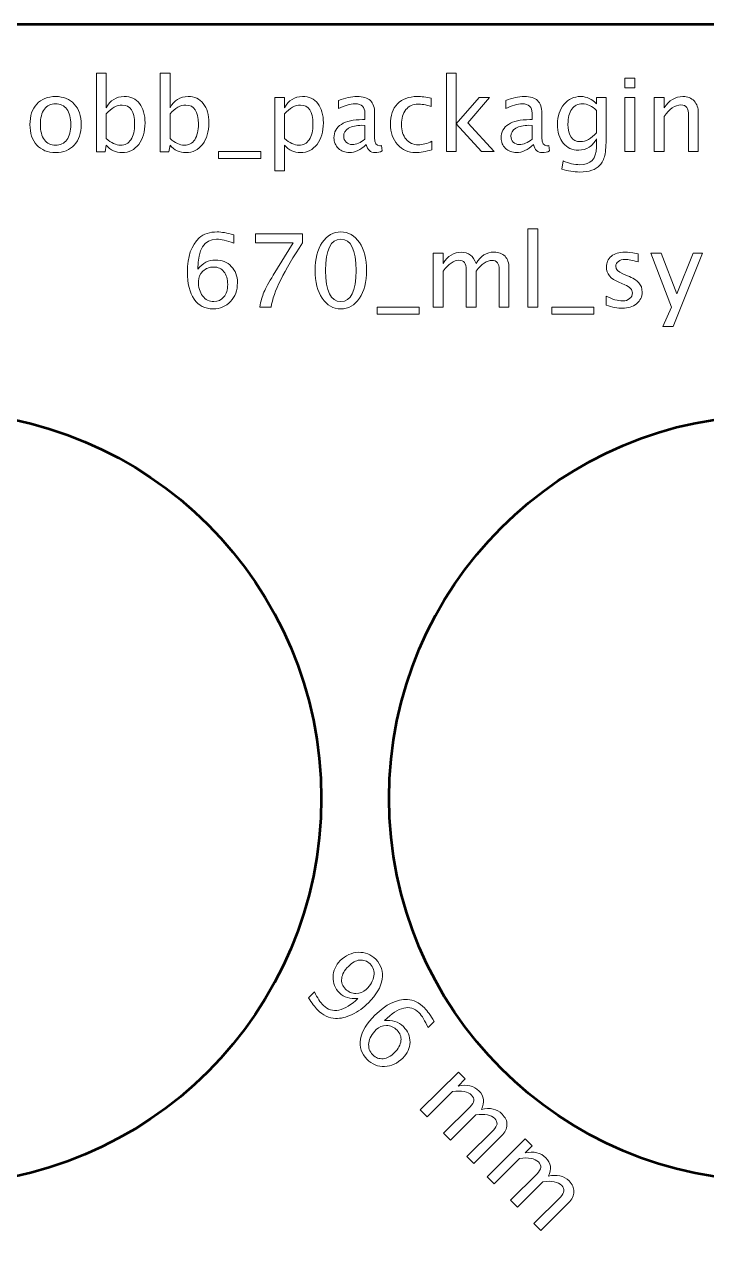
# Model space of a CAD drawing. Header units: centimetres. Extents: x -17.2 to 17.2, y -17.9 to 17.9.
# Drawn here: x -9.37 to -0.82, y 2.64 to 17.95 of the extents above; entities that cross this region are included whole.
import ezdxf

# ---------------------------------------------------------------- set-up
doc = ezdxf.new("R2010")
doc.units = ezdxf.units.CM
doc.header["$MEASUREMENT"] = 0
doc.layers.add('Layer 1', color=7, linetype='Continuous')

msp = doc.modelspace()

# ---------------------------------------------------------------- linework, layer by layer
at = {"layer": 'Layer 1', "lineweight": 53}
for centre, major_axis in [((-10.5, 8.25), (0, 4.85)), ((0, 8.25), (0, 4.8))]:
    msp.add_ellipse(centre, major_axis=major_axis, ratio=1, dxfattribs=at)
msp.add_open_spline([(-17.2, -17.45), (-17.2, -17.45), (-17.2, 17.45), (-17.2, 17.45), (-17.2, 17.45), (-17.2, 17.72614), (-16.97614, 17.95), (-16.7, 17.95), (-16.7, 17.95), (-16.7, 17.95), (16.7, 17.95), (16.7, 17.95), (16.7, 17.95), (16.97614, 17.95), (17.2, 17.72614), (17.2, 17.45), (17.2, 17.45), (17.2, 17.45), (17.2, -17.45), (17.2, -17.45), (17.2, -17.45), (17.2, -17.72614), (16.97614, -17.95), (16.7, -17.95), (16.7, -17.95), (16.7, -17.95), (-16.7, -17.95), (-16.7, -17.95), (-16.7, -17.95), (-16.97614, -17.95), (-17.2, -17.72614), (-17.2, -17.45)], degree=3, knots=[0, 0, 0, 0, 0.11111111, 0.11111111, 0.11111111, 0.11111111, 0.22222222, 0.22222222, 0.22222222, 0.22222222, 0.33333333, 0.33333333, 0.33333333, 0.33333333, 0.44444444, 0.44444444, 0.44444444, 0.44444444, 0.55555556, 0.55555556, 0.55555556, 0.55555556, 0.66666667, 0.66666667, 0.66666667, 0.66666667, 0.77777778, 0.77777778, 0.77777778, 0.77777778, 1, 1, 1, 1], dxfattribs=at)
at = {"layer": 'Layer 1', "color": 5, "lineweight": 9}
for points, knots in [([(-8.46594, 16.35113), (-8.46594, 16.35113), (-8.46594, 17.33792), (-8.46594, 17.33792), (-8.46594, 17.33792), (-8.46594, 17.33792), (-8.34402, 17.33792), (-8.34402, 17.33792), (-8.34402, 17.33792), (-8.34402, 17.33792), (-8.34402, 16.90464), (-8.34402, 16.90464), (-8.34402, 16.90464), (-8.29407, 16.99883), (-8.21892, 17.04582), (-8.11881, 17.04582), (-8.11881, 17.04582), (-8.03774, 17.04582), (-7.97403, 17.0164), (-7.92746, 16.95734), (-7.92746, 16.95734), (-7.88089, 16.89829), (-7.85761, 16.81764), (-7.85761, 16.71541), (-7.85761, 16.71541), (-7.85761, 16.60407), (-7.88407, 16.51411), (-7.93677, 16.44596), (-7.93677, 16.44596), (-7.98948, 16.37759), (-8.0589, 16.34351), (-8.14484, 16.34351), (-8.14484, 16.34351), (-8.22464, 16.34351), (-8.2911, 16.37399), (-8.34402, 16.43516), (-8.34402, 16.43516), (-8.34402, 16.43516), (-8.35884, 16.35113), (-8.35884, 16.35113), (-8.35884, 16.35113), (-8.35884, 16.35113), (-8.46594, 16.35113), (-8.46594, 16.35113)], [0, 0, 0, 0, 0.08333333, 0.08333333, 0.08333333, 0.08333333, 0.16666667, 0.16666667, 0.16666667, 0.16666667, 0.25, 0.25, 0.25, 0.25, 0.33333333, 0.33333333, 0.33333333, 0.33333333, 0.41666667, 0.41666667, 0.41666667, 0.41666667, 0.5, 0.5, 0.5, 0.5, 0.58333333, 0.58333333, 0.58333333, 0.58333333, 0.66666667, 0.66666667, 0.66666667, 0.66666667, 0.75, 0.75, 0.75, 0.75, 0.83333333, 0.83333333, 0.83333333, 0.83333333, 1, 1, 1, 1]), ([(-7.66669, 16.35113), (-7.66669, 16.35113), (-7.66669, 17.33792), (-7.66669, 17.33792), (-7.66669, 17.33792), (-7.66669, 17.33792), (-7.54477, 17.33792), (-7.54477, 17.33792), (-7.54477, 17.33792), (-7.54477, 17.33792), (-7.54477, 16.90464), (-7.54477, 16.90464), (-7.54477, 16.90464), (-7.49482, 16.99883), (-7.41967, 17.04582), (-7.31956, 17.04582), (-7.31956, 17.04582), (-7.23849, 17.04582), (-7.17478, 17.0164), (-7.12821, 16.95734), (-7.12821, 16.95734), (-7.08164, 16.89829), (-7.05836, 16.81764), (-7.05836, 16.71541), (-7.05836, 16.71541), (-7.05836, 16.60407), (-7.08482, 16.51411), (-7.13752, 16.44596), (-7.13752, 16.44596), (-7.19023, 16.37759), (-7.25965, 16.34351), (-7.34559, 16.34351), (-7.34559, 16.34351), (-7.42539, 16.34351), (-7.49185, 16.37399), (-7.54477, 16.43516), (-7.54477, 16.43516), (-7.54477, 16.43516), (-7.55959, 16.35113), (-7.55959, 16.35113), (-7.55959, 16.35113), (-7.55959, 16.35113), (-7.66669, 16.35113), (-7.66669, 16.35113)], [0, 0, 0, 0, 0.08333333, 0.08333333, 0.08333333, 0.08333333, 0.16666667, 0.16666667, 0.16666667, 0.16666667, 0.25, 0.25, 0.25, 0.25, 0.33333333, 0.33333333, 0.33333333, 0.33333333, 0.41666667, 0.41666667, 0.41666667, 0.41666667, 0.5, 0.5, 0.5, 0.5, 0.58333333, 0.58333333, 0.58333333, 0.58333333, 0.66666667, 0.66666667, 0.66666667, 0.66666667, 0.75, 0.75, 0.75, 0.75, 0.83333333, 0.83333333, 0.83333333, 0.83333333, 1, 1, 1, 1]), ([(-4.08149, 16.35875), (-4.08149, 16.35875), (-4.08149, 17.33792), (-4.08149, 17.33792), (-4.08149, 17.33792), (-4.08149, 17.33792), (-3.95957, 17.33792), (-3.95957, 17.33792), (-3.95957, 17.33792), (-3.95957, 17.33792), (-3.95957, 16.70525), (-3.95957, 16.70525), (-3.95957, 16.70525), (-3.95957, 16.70525), (-3.67382, 17.03185), (-3.67382, 17.03185), (-3.67382, 17.03185), (-3.67382, 17.03185), (-3.54216, 17.03185), (-3.54216, 17.03185), (-3.54216, 17.03185), (-3.54216, 17.03185), (-3.81521, 16.71774), (-3.81521, 16.71774), (-3.81521, 16.71774), (-3.81521, 16.71774), (-3.48501, 16.35875), (-3.48501, 16.35875), (-3.48501, 16.35875), (-3.48501, 16.35875), (-3.64207, 16.35875), (-3.64207, 16.35875), (-3.64207, 16.35875), (-3.64207, 16.35875), (-3.95957, 16.70398), (-3.95957, 16.70398), (-3.95957, 16.70398), (-3.95957, 16.70398), (-3.95957, 16.35875), (-3.95957, 16.35875), (-3.95957, 16.35875), (-3.95957, 16.35875), (-4.08149, 16.35875), (-4.08149, 16.35875)], [0, 0, 0, 0, 0.08333333, 0.08333333, 0.08333333, 0.08333333, 0.16666667, 0.16666667, 0.16666667, 0.16666667, 0.25, 0.25, 0.25, 0.25, 0.33333333, 0.33333333, 0.33333333, 0.33333333, 0.41666667, 0.41666667, 0.41666667, 0.41666667, 0.5, 0.5, 0.5, 0.5, 0.58333333, 0.58333333, 0.58333333, 0.58333333, 0.66666667, 0.66666667, 0.66666667, 0.66666667, 0.75, 0.75, 0.75, 0.75, 0.83333333, 0.83333333, 0.83333333, 0.83333333, 1, 1, 1, 1]), ([(-1.84607, 17.15504), (-1.84607, 17.15504), (-1.84607, 17.27696), (-1.84607, 17.27696), (-1.84607, 17.27696), (-1.84607, 17.27696), (-1.72415, 17.27696), (-1.72415, 17.27696), (-1.72415, 17.27696), (-1.72415, 17.27696), (-1.72415, 17.15504), (-1.72415, 17.15504), (-1.72415, 17.15504), (-1.72415, 17.15504), (-1.84607, 17.15504), (-1.84607, 17.15504)], [0, 0, 0, 0, 0.2, 0.2, 0.2, 0.2, 0.4, 0.4, 0.4, 0.4, 0.6, 0.6, 0.6, 0.6, 1, 1, 1, 1]), ([(-8.97817, 16.34351), (-9.07702, 16.34351), (-9.15533, 16.37505), (-9.21291, 16.43813), (-9.21291, 16.43813), (-9.27069, 16.5012), (-9.29948, 16.58693), (-9.29948, 16.69509), (-9.29948, 16.69509), (-9.29948, 16.80304), (-9.27069, 16.88855), (-9.21291, 16.95142), (-9.21291, 16.95142), (-9.15533, 17.01428), (-9.07702, 17.04582), (-8.97817, 17.04582), (-8.97817, 17.04582), (-8.87932, 17.04582), (-8.801, 17.01428), (-8.74343, 16.95142), (-8.74343, 16.95142), (-8.68565, 16.88855), (-8.65686, 16.80304), (-8.65686, 16.69509), (-8.65686, 16.69509), (-8.65686, 16.58693), (-8.68565, 16.5012), (-8.74343, 16.43813), (-8.74343, 16.43813), (-8.801, 16.37505), (-8.87932, 16.34351), (-8.97817, 16.34351)], [0, 0, 0, 0, 0.11111111, 0.11111111, 0.11111111, 0.11111111, 0.22222222, 0.22222222, 0.22222222, 0.22222222, 0.33333333, 0.33333333, 0.33333333, 0.33333333, 0.44444444, 0.44444444, 0.44444444, 0.44444444, 0.55555556, 0.55555556, 0.55555556, 0.55555556, 0.66666667, 0.66666667, 0.66666667, 0.66666667, 0.77777778, 0.77777778, 0.77777778, 0.77777778, 1, 1, 1, 1]), ([(-6.23244, 16.11364), (-6.23244, 16.11364), (-6.23244, 17.03185), (-6.23244, 17.03185), (-6.23244, 17.03185), (-6.23244, 17.03185), (-6.11052, 17.03185), (-6.11052, 17.03185), (-6.11052, 17.03185), (-6.11052, 17.03185), (-6.11052, 16.90464), (-6.11052, 16.90464), (-6.11052, 16.90464), (-6.06057, 16.99883), (-5.98542, 17.04582), (-5.88531, 17.04582), (-5.88531, 17.04582), (-5.80424, 17.04582), (-5.74053, 17.0164), (-5.69396, 16.95734), (-5.69396, 16.95734), (-5.64739, 16.89829), (-5.62411, 16.81764), (-5.62411, 16.71541), (-5.62411, 16.71541), (-5.62411, 16.60407), (-5.65057, 16.51411), (-5.70327, 16.44596), (-5.70327, 16.44596), (-5.75598, 16.37759), (-5.8254, 16.34351), (-5.91134, 16.34351), (-5.91134, 16.34351), (-5.99114, 16.34351), (-6.0576, 16.37399), (-6.11052, 16.43516), (-6.11052, 16.43516), (-6.11052, 16.43516), (-6.11052, 16.11364), (-6.11052, 16.11364), (-6.11052, 16.11364), (-6.11052, 16.11364), (-6.23244, 16.11364), (-6.23244, 16.11364)], [0, 0, 0, 0, 0.08333333, 0.08333333, 0.08333333, 0.08333333, 0.16666667, 0.16666667, 0.16666667, 0.16666667, 0.25, 0.25, 0.25, 0.25, 0.33333333, 0.33333333, 0.33333333, 0.33333333, 0.41666667, 0.41666667, 0.41666667, 0.41666667, 0.5, 0.5, 0.5, 0.5, 0.58333333, 0.58333333, 0.58333333, 0.58333333, 0.66666667, 0.66666667, 0.66666667, 0.66666667, 0.75, 0.75, 0.75, 0.75, 0.83333333, 0.83333333, 0.83333333, 0.83333333, 1, 1, 1, 1]), ([(-5.08627, 16.44448), (-5.1595, 16.37717), (-5.22999, 16.34351), (-5.29772, 16.34351), (-5.29772, 16.34351), (-5.35339, 16.34351), (-5.39975, 16.36087), (-5.43636, 16.39579), (-5.43636, 16.39579), (-5.47319, 16.43072), (-5.49161, 16.47474), (-5.49161, 16.52787), (-5.49161, 16.52787), (-5.49161, 16.60132), (-5.46071, 16.65784), (-5.3989, 16.69721), (-5.3989, 16.69721), (-5.33709, 16.73658), (-5.2484, 16.75626), (-5.13283, 16.75626), (-5.13283, 16.75626), (-5.13283, 16.75626), (-5.10426, 16.75626), (-5.10426, 16.75626), (-5.10426, 16.75626), (-5.10426, 16.75626), (-5.10426, 16.83733), (-5.10426, 16.83733), (-5.10426, 16.83733), (-5.10426, 16.91543), (-5.1449, 16.95438), (-5.22639, 16.95438), (-5.22639, 16.95438), (-5.28947, 16.95438), (-5.35847, 16.93448), (-5.43319, 16.89469), (-5.43319, 16.89469), (-5.43319, 16.89469), (-5.43319, 16.99502), (-5.43319, 16.99502), (-5.43319, 16.99502), (-5.35106, 17.02889), (-5.27359, 17.04582), (-5.20099, 17.04582), (-5.20099, 17.04582), (-5.12627, 17.04582), (-5.07103, 17.02889), (-5.03568, 16.99481), (-5.03568, 16.99481), (-5.00012, 16.96073), (-4.98234, 16.90824), (-4.98234, 16.83733), (-4.98234, 16.83733), (-4.98234, 16.83733), (-4.98234, 16.53316), (-4.98234, 16.53316), (-4.98234, 16.53316), (-4.98234, 16.46353), (-4.96096, 16.4286), (-4.91799, 16.4286), (-4.91799, 16.4286), (-4.9127, 16.4286), (-4.90487, 16.42945), (-4.8945, 16.43114), (-4.8945, 16.43114), (-4.8945, 16.43114), (-4.88582, 16.36341), (-4.88582, 16.36341), (-4.88582, 16.36341), (-4.91355, 16.35007), (-4.94403, 16.34351), (-4.97747, 16.34351), (-4.97747, 16.34351), (-5.03441, 16.34351), (-5.0706, 16.37717), (-5.08627, 16.44448)], [0, 0, 0, 0, 0.05, 0.05, 0.05, 0.05, 0.1, 0.1, 0.1, 0.1, 0.15, 0.15, 0.15, 0.15, 0.2, 0.2, 0.2, 0.2, 0.25, 0.25, 0.25, 0.25, 0.3, 0.3, 0.3, 0.3, 0.35, 0.35, 0.35, 0.35, 0.4, 0.4, 0.4, 0.4, 0.45, 0.45, 0.45, 0.45, 0.5, 0.5, 0.5, 0.5, 0.55, 0.55, 0.55, 0.55, 0.6, 0.6, 0.6, 0.6, 0.65, 0.65, 0.65, 0.65, 0.7, 0.7, 0.7, 0.7, 0.75, 0.75, 0.75, 0.75, 0.8, 0.8, 0.8, 0.8, 0.85, 0.85, 0.85, 0.85, 0.9, 0.9, 0.9, 0.9, 1, 1, 1, 1]), ([(-4.26458, 16.37907), (-4.34353, 16.35536), (-4.41169, 16.34351), (-4.46905, 16.34351), (-4.46905, 16.34351), (-4.56007, 16.34351), (-4.63542, 16.37717), (-4.69532, 16.44426), (-4.69532, 16.44426), (-4.75522, 16.51157), (-4.78528, 16.59645), (-4.78528, 16.69869), (-4.78528, 16.69869), (-4.78528, 16.80791), (-4.75565, 16.89321), (-4.69638, 16.95417), (-4.69638, 16.95417), (-4.63711, 17.01534), (-4.55435, 17.04582), (-4.44809, 17.04582), (-4.44809, 17.04582), (-4.39581, 17.04582), (-4.33697, 17.03862), (-4.2722, 17.02423), (-4.2722, 17.02423), (-4.2722, 17.02423), (-4.2722, 16.92136), (-4.2722, 16.92136), (-4.2722, 16.92136), (-4.34099, 16.94168), (-4.39708, 16.95184), (-4.44026, 16.95184), (-4.44026, 16.95184), (-4.50292, 16.95184), (-4.55308, 16.92835), (-4.59055, 16.88157), (-4.59055, 16.88157), (-4.62801, 16.83479), (-4.64685, 16.77235), (-4.64685, 16.69445), (-4.64685, 16.69445), (-4.64685, 16.61889), (-4.62738, 16.55793), (-4.58864, 16.51115), (-4.58864, 16.51115), (-4.54991, 16.46458), (-4.49932, 16.4413), (-4.43645, 16.4413), (-4.43645, 16.4413), (-4.38078, 16.4413), (-4.32363, 16.45569), (-4.26458, 16.48448), (-4.26458, 16.48448), (-4.26458, 16.48448), (-4.26458, 16.37907), (-4.26458, 16.37907)], [0, 0, 0, 0, 0.06666667, 0.06666667, 0.06666667, 0.06666667, 0.13333333, 0.13333333, 0.13333333, 0.13333333, 0.2, 0.2, 0.2, 0.2, 0.26666667, 0.26666667, 0.26666667, 0.26666667, 0.33333333, 0.33333333, 0.33333333, 0.33333333, 0.4, 0.4, 0.4, 0.4, 0.46666667, 0.46666667, 0.46666667, 0.46666667, 0.53333333, 0.53333333, 0.53333333, 0.53333333, 0.6, 0.6, 0.6, 0.6, 0.66666667, 0.66666667, 0.66666667, 0.66666667, 0.73333333, 0.73333333, 0.73333333, 0.73333333, 0.8, 0.8, 0.8, 0.8, 0.86666667, 0.86666667, 0.86666667, 0.86666667, 1, 1, 1, 1]), ([(-2.99225, 16.44448), (-3.06548, 16.37717), (-3.13597, 16.34351), (-3.2037, 16.34351), (-3.2037, 16.34351), (-3.25937, 16.34351), (-3.30573, 16.36087), (-3.34234, 16.39579), (-3.34234, 16.39579), (-3.37917, 16.43072), (-3.39759, 16.47474), (-3.39759, 16.52787), (-3.39759, 16.52787), (-3.39759, 16.60132), (-3.36669, 16.65784), (-3.30488, 16.69721), (-3.30488, 16.69721), (-3.24307, 16.73658), (-3.15438, 16.75626), (-3.03881, 16.75626), (-3.03881, 16.75626), (-3.03881, 16.75626), (-3.01024, 16.75626), (-3.01024, 16.75626), (-3.01024, 16.75626), (-3.01024, 16.75626), (-3.01024, 16.83733), (-3.01024, 16.83733), (-3.01024, 16.83733), (-3.01024, 16.91543), (-3.05088, 16.95438), (-3.13237, 16.95438), (-3.13237, 16.95438), (-3.19545, 16.95438), (-3.26445, 16.93448), (-3.33917, 16.89469), (-3.33917, 16.89469), (-3.33917, 16.89469), (-3.33917, 16.99502), (-3.33917, 16.99502), (-3.33917, 16.99502), (-3.25704, 17.02889), (-3.17957, 17.04582), (-3.10697, 17.04582), (-3.10697, 17.04582), (-3.03225, 17.04582), (-2.97701, 17.02889), (-2.94166, 16.99481), (-2.94166, 16.99481), (-2.9061, 16.96073), (-2.88832, 16.90824), (-2.88832, 16.83733), (-2.88832, 16.83733), (-2.88832, 16.83733), (-2.88832, 16.53316), (-2.88832, 16.53316), (-2.88832, 16.53316), (-2.88832, 16.46353), (-2.86694, 16.4286), (-2.82397, 16.4286), (-2.82397, 16.4286), (-2.81868, 16.4286), (-2.81085, 16.42945), (-2.80048, 16.43114), (-2.80048, 16.43114), (-2.80048, 16.43114), (-2.7918, 16.36341), (-2.7918, 16.36341), (-2.7918, 16.36341), (-2.81953, 16.35007), (-2.85001, 16.34351), (-2.88345, 16.34351), (-2.88345, 16.34351), (-2.94039, 16.34351), (-2.97658, 16.37717), (-2.99225, 16.44448)], [0, 0, 0, 0, 0.05, 0.05, 0.05, 0.05, 0.1, 0.1, 0.1, 0.1, 0.15, 0.15, 0.15, 0.15, 0.2, 0.2, 0.2, 0.2, 0.25, 0.25, 0.25, 0.25, 0.3, 0.3, 0.3, 0.3, 0.35, 0.35, 0.35, 0.35, 0.4, 0.4, 0.4, 0.4, 0.45, 0.45, 0.45, 0.45, 0.5, 0.5, 0.5, 0.5, 0.55, 0.55, 0.55, 0.55, 0.6, 0.6, 0.6, 0.6, 0.65, 0.65, 0.65, 0.65, 0.7, 0.7, 0.7, 0.7, 0.75, 0.75, 0.75, 0.75, 0.8, 0.8, 0.8, 0.8, 0.85, 0.85, 0.85, 0.85, 0.9, 0.9, 0.9, 0.9, 1, 1, 1, 1]), ([(-2.63538, 16.13523), (-2.63538, 16.13523), (-2.62099, 16.24064), (-2.62099, 16.24064), (-2.62099, 16.24064), (-2.55029, 16.20762), (-2.48023, 16.19111), (-2.41101, 16.19111), (-2.41101, 16.19111), (-2.27364, 16.19111), (-2.20485, 16.26392), (-2.20485, 16.40934), (-2.20485, 16.40934), (-2.20485, 16.40934), (-2.20485, 16.51517), (-2.20485, 16.51517), (-2.20485, 16.51517), (-2.22602, 16.47051), (-2.25607, 16.43601), (-2.29523, 16.41124), (-2.29523, 16.41124), (-2.33439, 16.38648), (-2.37799, 16.37399), (-2.42604, 16.37399), (-2.42604, 16.37399), (-2.50753, 16.37399), (-2.57209, 16.4032), (-2.61972, 16.46162), (-2.61972, 16.46162), (-2.66734, 16.52004), (-2.69126, 16.5992), (-2.69126, 16.69911), (-2.69126, 16.69911), (-2.69126, 16.80135), (-2.66417, 16.88474), (-2.60998, 16.9493), (-2.60998, 16.9493), (-2.55558, 17.01365), (-2.48552, 17.04582), (-2.39937, 17.04582), (-2.39937, 17.04582), (-2.32402, 17.04582), (-2.25904, 17.01534), (-2.20485, 16.95417), (-2.20485, 16.95417), (-2.20485, 16.95417), (-2.20485, 17.03185), (-2.20485, 17.03185), (-2.20485, 17.03185), (-2.20485, 17.03185), (-2.08293, 17.03185), (-2.08293, 17.03185), (-2.08293, 17.03185), (-2.08293, 17.03185), (-2.08293, 16.54248), (-2.08293, 16.54248), (-2.08293, 16.54248), (-2.08293, 16.43728), (-2.08843, 16.35939), (-2.09944, 16.3088), (-2.09944, 16.3088), (-2.11023, 16.25821), (-2.13098, 16.21672), (-2.16103, 16.18455), (-2.16103, 16.18455), (-2.21437, 16.12803), (-2.29777, 16.09967), (-2.41101, 16.09967), (-2.41101, 16.09967), (-2.48869, 16.09967), (-2.56341, 16.11152), (-2.63538, 16.13523)], [0, 0, 0, 0, 0.05263158, 0.05263158, 0.05263158, 0.05263158, 0.10526316, 0.10526316, 0.10526316, 0.10526316, 0.15789474, 0.15789474, 0.15789474, 0.15789474, 0.21052632, 0.21052632, 0.21052632, 0.21052632, 0.26315789, 0.26315789, 0.26315789, 0.26315789, 0.31578947, 0.31578947, 0.31578947, 0.31578947, 0.36842105, 0.36842105, 0.36842105, 0.36842105, 0.42105263, 0.42105263, 0.42105263, 0.42105263, 0.47368421, 0.47368421, 0.47368421, 0.47368421, 0.52631579, 0.52631579, 0.52631579, 0.52631579, 0.57894737, 0.57894737, 0.57894737, 0.57894737, 0.63157895, 0.63157895, 0.63157895, 0.63157895, 0.68421053, 0.68421053, 0.68421053, 0.68421053, 0.73684211, 0.73684211, 0.73684211, 0.73684211, 0.78947368, 0.78947368, 0.78947368, 0.78947368, 0.84210526, 0.84210526, 0.84210526, 0.84210526, 0.89473684, 0.89473684, 0.89473684, 0.89473684, 1, 1, 1, 1]), ([(-1.84607, 16.35875), (-1.84607, 16.35875), (-1.84607, 17.03185), (-1.84607, 17.03185), (-1.84607, 17.03185), (-1.84607, 17.03185), (-1.72415, 17.03185), (-1.72415, 17.03185), (-1.72415, 17.03185), (-1.72415, 17.03185), (-1.72415, 16.35875), (-1.72415, 16.35875), (-1.72415, 16.35875), (-1.72415, 16.35875), (-1.84607, 16.35875), (-1.84607, 16.35875)], [0, 0, 0, 0, 0.2, 0.2, 0.2, 0.2, 0.4, 0.4, 0.4, 0.4, 0.6, 0.6, 0.6, 0.6, 1, 1, 1, 1]), ([(-1.47904, 16.35875), (-1.47904, 16.35875), (-1.47904, 17.03185), (-1.47904, 17.03185), (-1.47904, 17.03185), (-1.47904, 17.03185), (-1.35712, 17.03185), (-1.35712, 17.03185), (-1.35712, 17.03185), (-1.35712, 17.03185), (-1.35712, 16.90464), (-1.35712, 16.90464), (-1.35712, 16.90464), (-1.29256, 16.99883), (-1.2134, 17.04582), (-1.11984, 17.04582), (-1.11984, 17.04582), (-1.061, 17.04582), (-1.01422, 17.02741), (-0.97972, 16.99036), (-0.97972, 16.99036), (-0.94522, 16.95353), (-0.92786, 16.90379), (-0.92786, 16.84156), (-0.92786, 16.84156), (-0.92786, 16.84156), (-0.92786, 16.35875), (-0.92786, 16.35875), (-0.92786, 16.35875), (-0.92786, 16.35875), (-1.04978, 16.35875), (-1.04978, 16.35875), (-1.04978, 16.35875), (-1.04978, 16.35875), (-1.04978, 16.80177), (-1.04978, 16.80177), (-1.04978, 16.80177), (-1.04978, 16.85172), (-1.05719, 16.88728), (-1.07179, 16.90845), (-1.07179, 16.90845), (-1.08661, 16.92983), (-1.11095, 16.94041), (-1.14503, 16.94041), (-1.14503, 16.94041), (-1.21996, 16.94041), (-1.29066, 16.89152), (-1.35712, 16.79373), (-1.35712, 16.79373), (-1.35712, 16.79373), (-1.35712, 16.35875), (-1.35712, 16.35875), (-1.35712, 16.35875), (-1.35712, 16.35875), (-1.47904, 16.35875), (-1.47904, 16.35875)], [0, 0, 0, 0, 0.06666667, 0.06666667, 0.06666667, 0.06666667, 0.13333333, 0.13333333, 0.13333333, 0.13333333, 0.2, 0.2, 0.2, 0.2, 0.26666667, 0.26666667, 0.26666667, 0.26666667, 0.33333333, 0.33333333, 0.33333333, 0.33333333, 0.4, 0.4, 0.4, 0.4, 0.46666667, 0.46666667, 0.46666667, 0.46666667, 0.53333333, 0.53333333, 0.53333333, 0.53333333, 0.6, 0.6, 0.6, 0.6, 0.66666667, 0.66666667, 0.66666667, 0.66666667, 0.73333333, 0.73333333, 0.73333333, 0.73333333, 0.8, 0.8, 0.8, 0.8, 0.86666667, 0.86666667, 0.86666667, 0.86666667, 1, 1, 1, 1]), ([(-8.97838, 16.43495), (-8.91806, 16.43495), (-8.87107, 16.4576), (-8.83762, 16.50311), (-8.83762, 16.50311), (-8.80439, 16.5484), (-8.78767, 16.61254), (-8.78767, 16.69509), (-8.78767, 16.69509), (-8.78767, 16.77743), (-8.80439, 16.84135), (-8.83762, 16.88665), (-8.83762, 16.88665), (-8.87107, 16.93173), (-8.91806, 16.95438), (-8.97838, 16.95438), (-8.97838, 16.95438), (-9.03892, 16.95438), (-9.08591, 16.93173), (-9.11893, 16.88665), (-9.11893, 16.88665), (-9.15216, 16.84135), (-9.16867, 16.77743), (-9.16867, 16.69509), (-9.16867, 16.69509), (-9.16867, 16.61254), (-9.15216, 16.5484), (-9.11893, 16.50311), (-9.11893, 16.50311), (-9.08591, 16.4576), (-9.03892, 16.43495), (-8.97838, 16.43495)], [0, 0, 0, 0, 0.11111111, 0.11111111, 0.11111111, 0.11111111, 0.22222222, 0.22222222, 0.22222222, 0.22222222, 0.33333333, 0.33333333, 0.33333333, 0.33333333, 0.44444444, 0.44444444, 0.44444444, 0.44444444, 0.55555556, 0.55555556, 0.55555556, 0.55555556, 0.66666667, 0.66666667, 0.66666667, 0.66666667, 0.77777778, 0.77777778, 0.77777778, 0.77777778, 1, 1, 1, 1]), ([(-8.34402, 16.51919), (-8.28115, 16.4631), (-8.22125, 16.43495), (-8.16431, 16.43495), (-8.16431, 16.43495), (-8.10822, 16.43495), (-8.06483, 16.45845), (-8.03435, 16.50522), (-8.03435, 16.50522), (-8.00366, 16.552), (-7.98842, 16.61783), (-7.98842, 16.70292), (-7.98842, 16.70292), (-7.98842, 16.8604), (-8.04049, 16.93914), (-8.14463, 16.93914), (-8.14463, 16.93914), (-8.21279, 16.93914), (-8.27925, 16.90231), (-8.34402, 16.82844), (-8.34402, 16.82844), (-8.34402, 16.82844), (-8.34402, 16.51919), (-8.34402, 16.51919)], [0, 0, 0, 0, 0.14285714, 0.14285714, 0.14285714, 0.14285714, 0.28571429, 0.28571429, 0.28571429, 0.28571429, 0.42857143, 0.42857143, 0.42857143, 0.42857143, 0.57142857, 0.57142857, 0.57142857, 0.57142857, 0.71428571, 0.71428571, 0.71428571, 0.71428571, 1, 1, 1, 1]), ([(-7.54477, 16.51919), (-7.4819, 16.4631), (-7.422, 16.43495), (-7.36506, 16.43495), (-7.36506, 16.43495), (-7.30897, 16.43495), (-7.26558, 16.45845), (-7.2351, 16.50522), (-7.2351, 16.50522), (-7.20441, 16.552), (-7.18917, 16.61783), (-7.18917, 16.70292), (-7.18917, 16.70292), (-7.18917, 16.8604), (-7.24124, 16.93914), (-7.34538, 16.93914), (-7.34538, 16.93914), (-7.41354, 16.93914), (-7.48, 16.90231), (-7.54477, 16.82844), (-7.54477, 16.82844), (-7.54477, 16.82844), (-7.54477, 16.51919), (-7.54477, 16.51919)], [0, 0, 0, 0, 0.14285714, 0.14285714, 0.14285714, 0.14285714, 0.28571429, 0.28571429, 0.28571429, 0.28571429, 0.42857143, 0.42857143, 0.42857143, 0.42857143, 0.57142857, 0.57142857, 0.57142857, 0.57142857, 0.71428571, 0.71428571, 0.71428571, 0.71428571, 1, 1, 1, 1]), ([(-6.11052, 16.51919), (-6.04765, 16.4631), (-5.98775, 16.43495), (-5.93081, 16.43495), (-5.93081, 16.43495), (-5.87472, 16.43495), (-5.83133, 16.45845), (-5.80085, 16.50522), (-5.80085, 16.50522), (-5.77016, 16.552), (-5.75492, 16.61783), (-5.75492, 16.70292), (-5.75492, 16.70292), (-5.75492, 16.8604), (-5.80699, 16.93914), (-5.91113, 16.93914), (-5.91113, 16.93914), (-5.97929, 16.93914), (-6.04575, 16.90231), (-6.11052, 16.82844), (-6.11052, 16.82844), (-6.11052, 16.82844), (-6.11052, 16.51919), (-6.11052, 16.51919)], [0, 0, 0, 0, 0.14285714, 0.14285714, 0.14285714, 0.14285714, 0.28571429, 0.28571429, 0.28571429, 0.28571429, 0.42857143, 0.42857143, 0.42857143, 0.42857143, 0.57142857, 0.57142857, 0.57142857, 0.57142857, 0.71428571, 0.71428571, 0.71428571, 0.71428571, 1, 1, 1, 1]), ([(-2.20485, 16.59158), (-2.20485, 16.59158), (-2.20485, 16.87077), (-2.20485, 16.87077), (-2.20485, 16.87077), (-2.25861, 16.92644), (-2.31724, 16.95438), (-2.38053, 16.95438), (-2.38053, 16.95438), (-2.43684, 16.95438), (-2.48086, 16.93194), (-2.51261, 16.88686), (-2.51261, 16.88686), (-2.54457, 16.84199), (-2.56045, 16.77954), (-2.56045, 16.69996), (-2.56045, 16.69996), (-2.56045, 16.5537), (-2.50859, 16.48067), (-2.40466, 16.48067), (-2.40466, 16.48067), (-2.33397, 16.48067), (-2.26729, 16.51771), (-2.20485, 16.59158)], [0, 0, 0, 0, 0.14285714, 0.14285714, 0.14285714, 0.14285714, 0.28571429, 0.28571429, 0.28571429, 0.28571429, 0.42857143, 0.42857143, 0.42857143, 0.42857143, 0.57142857, 0.57142857, 0.57142857, 0.57142857, 0.71428571, 0.71428571, 0.71428571, 0.71428571, 1, 1, 1, 1]), ([(-5.10426, 16.51094), (-5.10426, 16.51094), (-5.10426, 16.68387), (-5.10426, 16.68387), (-5.10426, 16.68387), (-5.10426, 16.68387), (-5.14342, 16.68514), (-5.14342, 16.68514), (-5.14342, 16.68514), (-5.21115, 16.68514), (-5.26576, 16.67265), (-5.30746, 16.64768), (-5.30746, 16.64768), (-5.34895, 16.62249), (-5.36969, 16.58926), (-5.36969, 16.54777), (-5.36969, 16.54777), (-5.36969, 16.51877), (-5.35932, 16.49422), (-5.33879, 16.47411), (-5.33879, 16.47411), (-5.31804, 16.454), (-5.29285, 16.44384), (-5.26301, 16.44384), (-5.26301, 16.44384), (-5.21221, 16.44384), (-5.15929, 16.46628), (-5.10426, 16.51094)], [0, 0, 0, 0, 0.125, 0.125, 0.125, 0.125, 0.25, 0.25, 0.25, 0.25, 0.375, 0.375, 0.375, 0.375, 0.5, 0.5, 0.5, 0.5, 0.625, 0.625, 0.625, 0.625, 0.75, 0.75, 0.75, 0.75, 1, 1, 1, 1]), ([(-3.01024, 16.51094), (-3.01024, 16.51094), (-3.01024, 16.68387), (-3.01024, 16.68387), (-3.01024, 16.68387), (-3.01024, 16.68387), (-3.0494, 16.68514), (-3.0494, 16.68514), (-3.0494, 16.68514), (-3.11713, 16.68514), (-3.17174, 16.67265), (-3.21344, 16.64768), (-3.21344, 16.64768), (-3.25493, 16.62249), (-3.27567, 16.58926), (-3.27567, 16.54777), (-3.27567, 16.54777), (-3.27567, 16.51877), (-3.2653, 16.49422), (-3.24477, 16.47411), (-3.24477, 16.47411), (-3.22402, 16.454), (-3.19883, 16.44384), (-3.16899, 16.44384), (-3.16899, 16.44384), (-3.11819, 16.44384), (-3.06527, 16.46628), (-3.01024, 16.51094)], [0, 0, 0, 0, 0.125, 0.125, 0.125, 0.125, 0.25, 0.25, 0.25, 0.25, 0.375, 0.375, 0.375, 0.375, 0.5, 0.5, 0.5, 0.5, 0.625, 0.625, 0.625, 0.625, 0.75, 0.75, 0.75, 0.75, 1, 1, 1, 1]), ([(-6.93602, 16.26731), (-6.93602, 16.26731), (-6.93602, 16.35875), (-6.93602, 16.35875), (-6.93602, 16.35875), (-6.93602, 16.35875), (-6.4077, 16.35875), (-6.4077, 16.35875), (-6.4077, 16.35875), (-6.4077, 16.35875), (-6.4077, 16.26731), (-6.4077, 16.26731), (-6.4077, 16.26731), (-6.4077, 16.26731), (-6.93602, 16.26731), (-6.93602, 16.26731)], [0, 0, 0, 0, 0.2, 0.2, 0.2, 0.2, 0.4, 0.4, 0.4, 0.4, 0.6, 0.6, 0.6, 0.6, 1, 1, 1, 1]), ([(-7.19456, 14.88301), (-7.13614, 14.95857), (-7.06269, 14.99646), (-6.97421, 14.99646), (-6.97421, 14.99646), (-6.89399, 14.99646), (-6.82838, 14.97), (-6.77715, 14.91687), (-6.77715, 14.91687), (-6.72614, 14.86375), (-6.70053, 14.79559), (-6.70053, 14.7124), (-6.70053, 14.7124), (-6.70053, 14.61694), (-6.7291, 14.53841), (-6.78647, 14.47682), (-6.78647, 14.47682), (-6.84383, 14.41522), (-6.91664, 14.38432), (-7.00533, 14.38432), (-7.00533, 14.38432), (-7.10608, 14.38432), (-7.18525, 14.42517), (-7.24218, 14.50666), (-7.24218, 14.50666), (-7.29933, 14.58837), (-7.32791, 14.7014), (-7.32791, 14.84554), (-7.32791, 14.84554), (-7.32791, 15.03985), (-7.27796, 15.1823), (-7.17826, 15.27332), (-7.17826, 15.27332), (-7.12407, 15.32327), (-7.04914, 15.34825), (-6.95368, 15.34825), (-6.95368, 15.34825), (-6.89823, 15.34825), (-6.82943, 15.33682), (-6.74752, 15.31396), (-6.74752, 15.31396), (-6.74752, 15.31396), (-6.74752, 15.20728), (-6.74752, 15.20728), (-6.74752, 15.20728), (-6.83409, 15.2403), (-6.90521, 15.25681), (-6.96109, 15.25681), (-6.96109, 15.25681), (-7.11667, 15.25681), (-7.19456, 15.13214), (-7.19456, 14.88301)], [0, 0, 0, 0, 0.07142857, 0.07142857, 0.07142857, 0.07142857, 0.14285714, 0.14285714, 0.14285714, 0.14285714, 0.21428571, 0.21428571, 0.21428571, 0.21428571, 0.28571429, 0.28571429, 0.28571429, 0.28571429, 0.35714286, 0.35714286, 0.35714286, 0.35714286, 0.42857143, 0.42857143, 0.42857143, 0.42857143, 0.5, 0.5, 0.5, 0.5, 0.57142857, 0.57142857, 0.57142857, 0.57142857, 0.64285714, 0.64285714, 0.64285714, 0.64285714, 0.71428571, 0.71428571, 0.71428571, 0.71428571, 0.78571429, 0.78571429, 0.78571429, 0.78571429, 0.85714286, 0.85714286, 0.85714286, 0.85714286, 1, 1, 1, 1]), ([(-6.41944, 14.40718), (-6.40759, 14.47872), (-6.39044, 14.54074), (-6.36843, 14.59281), (-6.36843, 14.59281), (-6.34641, 14.64488), (-6.30726, 14.71664), (-6.25138, 14.80765), (-6.25138, 14.80765), (-6.25138, 14.80765), (-6.00161, 15.21109), (-6.00161, 15.21109), (-6.00161, 15.21109), (-6.00161, 15.21109), (-6.47278, 15.21109), (-6.47278, 15.21109), (-6.47278, 15.21109), (-6.47278, 15.21109), (-6.47278, 15.32539), (-6.47278, 15.32539), (-6.47278, 15.32539), (-6.47278, 15.32539), (-5.8835, 15.32539), (-5.8835, 15.32539), (-5.8835, 15.32539), (-5.8835, 15.32539), (-5.8835, 15.21109), (-5.8835, 15.21109), (-5.8835, 15.21109), (-6.11866, 14.86396), (-6.25032, 14.59599), (-6.27847, 14.40718), (-6.27847, 14.40718), (-6.27847, 14.40718), (-6.41944, 14.40718), (-6.41944, 14.40718)], [0, 0, 0, 0, 0.1, 0.1, 0.1, 0.1, 0.2, 0.2, 0.2, 0.2, 0.3, 0.3, 0.3, 0.3, 0.4, 0.4, 0.4, 0.4, 0.5, 0.5, 0.5, 0.5, 0.6, 0.6, 0.6, 0.6, 0.7, 0.7, 0.7, 0.7, 0.8, 0.8, 0.8, 0.8, 1, 1, 1, 1]), ([(-5.40556, 14.38432), (-5.50187, 14.38432), (-5.57955, 14.42856), (-5.63839, 14.51682), (-5.63839, 14.51682), (-5.69745, 14.60509), (-5.72687, 14.72151), (-5.72687, 14.86629), (-5.72687, 14.86629), (-5.72687, 15.01107), (-5.69745, 15.12748), (-5.63839, 15.21575), (-5.63839, 15.21575), (-5.57955, 15.30401), (-5.50187, 15.34825), (-5.40556, 15.34825), (-5.40556, 15.34825), (-5.30883, 15.34825), (-5.23115, 15.30422), (-5.1723, 15.21617), (-5.1723, 15.21617), (-5.11367, 15.12812), (-5.08425, 15.01149), (-5.08425, 14.86629), (-5.08425, 14.86629), (-5.08425, 14.72151), (-5.11367, 14.60509), (-5.1723, 14.51682), (-5.1723, 14.51682), (-5.23115, 14.42856), (-5.30883, 14.38432), (-5.40556, 14.38432)], [0, 0, 0, 0, 0.11111111, 0.11111111, 0.11111111, 0.11111111, 0.22222222, 0.22222222, 0.22222222, 0.22222222, 0.33333333, 0.33333333, 0.33333333, 0.33333333, 0.44444444, 0.44444444, 0.44444444, 0.44444444, 0.55555556, 0.55555556, 0.55555556, 0.55555556, 0.66666667, 0.66666667, 0.66666667, 0.66666667, 0.77777778, 0.77777778, 0.77777778, 0.77777778, 1, 1, 1, 1]), ([(-3.06114, 14.40718), (-3.06114, 14.40718), (-3.06114, 15.38635), (-3.06114, 15.38635), (-3.06114, 15.38635), (-3.06114, 15.38635), (-2.93922, 15.38635), (-2.93922, 15.38635), (-2.93922, 15.38635), (-2.93922, 15.38635), (-2.93922, 14.40718), (-2.93922, 14.40718), (-2.93922, 14.40718), (-2.93922, 14.40718), (-3.06114, 14.40718), (-3.06114, 14.40718)], [0, 0, 0, 0, 0.2, 0.2, 0.2, 0.2, 0.4, 0.4, 0.4, 0.4, 0.6, 0.6, 0.6, 0.6, 1, 1, 1, 1]), ([(-5.40577, 14.47576), (-5.27856, 14.47576), (-5.21506, 14.60594), (-5.21506, 14.86629), (-5.21506, 14.86629), (-5.21506, 15.12664), (-5.27856, 15.25681), (-5.40577, 15.25681), (-5.40577, 15.25681), (-5.53256, 15.25681), (-5.59606, 15.12664), (-5.59606, 14.86629), (-5.59606, 14.86629), (-5.59606, 14.60594), (-5.53256, 14.47576), (-5.40577, 14.47576)], [0, 0, 0, 0, 0.2, 0.2, 0.2, 0.2, 0.4, 0.4, 0.4, 0.4, 0.6, 0.6, 0.6, 0.6, 1, 1, 1, 1]), ([(-4.2469, 14.40718), (-4.2469, 14.40718), (-4.2469, 15.08028), (-4.2469, 15.08028), (-4.2469, 15.08028), (-4.2469, 15.08028), (-4.12498, 15.08028), (-4.12498, 15.08028), (-4.12498, 15.08028), (-4.12498, 15.08028), (-4.12498, 14.95307), (-4.12498, 14.95307), (-4.12498, 14.95307), (-4.0655, 15.04726), (-3.9893, 15.09425), (-3.89596, 15.09425), (-3.89596, 15.09425), (-3.806, 15.09425), (-3.74483, 15.04726), (-3.71223, 14.95307), (-3.71223, 14.95307), (-3.65444, 15.04811), (-3.57909, 15.09552), (-3.48659, 15.09552), (-3.48659, 15.09552), (-3.42754, 15.09552), (-3.38161, 15.07816), (-3.3488, 15.04324), (-3.3488, 15.04324), (-3.31599, 15.00831), (-3.29948, 14.95942), (-3.29948, 14.89655), (-3.29948, 14.89655), (-3.29948, 14.89655), (-3.29948, 14.40718), (-3.29948, 14.40718), (-3.29948, 14.40718), (-3.29948, 14.40718), (-3.4214, 14.40718), (-3.4214, 14.40718), (-3.4214, 14.40718), (-3.4214, 14.40718), (-3.4214, 14.87645), (-3.4214, 14.87645), (-3.4214, 14.87645), (-3.4214, 14.95307), (-3.45188, 14.99138), (-3.51284, 14.99138), (-3.51284, 14.99138), (-3.57613, 14.99138), (-3.64259, 14.94672), (-3.71223, 14.85718), (-3.71223, 14.85718), (-3.71223, 14.85718), (-3.71223, 14.40718), (-3.71223, 14.40718), (-3.71223, 14.40718), (-3.71223, 14.40718), (-3.83415, 14.40718), (-3.83415, 14.40718), (-3.83415, 14.40718), (-3.83415, 14.40718), (-3.83415, 14.87687), (-3.83415, 14.87687), (-3.83415, 14.87687), (-3.83415, 14.95413), (-3.86505, 14.99265), (-3.92707, 14.99265), (-3.92707, 14.99265), (-3.98867, 14.99265), (-4.05471, 14.94778), (-4.12498, 14.85782), (-4.12498, 14.85782), (-4.12498, 14.85782), (-4.12498, 14.40718), (-4.12498, 14.40718), (-4.12498, 14.40718), (-4.12498, 14.40718), (-4.2469, 14.40718), (-4.2469, 14.40718)], [0, 0, 0, 0, 0.04761905, 0.04761905, 0.04761905, 0.04761905, 0.0952381, 0.0952381, 0.0952381, 0.0952381, 0.14285714, 0.14285714, 0.14285714, 0.14285714, 0.19047619, 0.19047619, 0.19047619, 0.19047619, 0.23809524, 0.23809524, 0.23809524, 0.23809524, 0.28571429, 0.28571429, 0.28571429, 0.28571429, 0.33333333, 0.33333333, 0.33333333, 0.33333333, 0.38095238, 0.38095238, 0.38095238, 0.38095238, 0.42857143, 0.42857143, 0.42857143, 0.42857143, 0.47619048, 0.47619048, 0.47619048, 0.47619048, 0.52380952, 0.52380952, 0.52380952, 0.52380952, 0.57142857, 0.57142857, 0.57142857, 0.57142857, 0.61904762, 0.61904762, 0.61904762, 0.61904762, 0.66666667, 0.66666667, 0.66666667, 0.66666667, 0.71428571, 0.71428571, 0.71428571, 0.71428571, 0.76190476, 0.76190476, 0.76190476, 0.76190476, 0.80952381, 0.80952381, 0.80952381, 0.80952381, 0.85714286, 0.85714286, 0.85714286, 0.85714286, 0.9047619, 0.9047619, 0.9047619, 0.9047619, 1, 1, 1, 1]), ([(-2.08324, 14.43131), (-2.08324, 14.43131), (-2.08324, 14.54307), (-2.08324, 14.54307), (-2.08324, 14.54307), (-2.00344, 14.50328), (-1.93423, 14.48338), (-1.87517, 14.48338), (-1.87517, 14.48338), (-1.84003, 14.48338), (-1.81082, 14.49291), (-1.78775, 14.51196), (-1.78775, 14.51196), (-1.76468, 14.53079), (-1.75304, 14.5545), (-1.75304, 14.58308), (-1.75304, 14.58308), (-1.75304, 14.62477), (-1.78542, 14.65928), (-1.85019, 14.68658), (-1.85019, 14.68658), (-1.85019, 14.68658), (-1.92153, 14.71685), (-1.92153, 14.71685), (-1.92153, 14.71685), (-2.02672, 14.76045), (-2.07943, 14.82353), (-2.07943, 14.90544), (-2.07943, 14.90544), (-2.07943, 14.96408), (-2.05869, 15.01022), (-2.0172, 15.04387), (-2.0172, 15.04387), (-1.97571, 15.07753), (-1.91877, 15.09425), (-1.8466, 15.09425), (-1.8466, 15.09425), (-1.80913, 15.09425), (-1.76256, 15.08917), (-1.70732, 15.0788), (-1.70732, 15.0788), (-1.70732, 15.0788), (-1.68192, 15.07393), (-1.68192, 15.07393), (-1.68192, 15.07393), (-1.68192, 15.07393), (-1.68192, 14.97233), (-1.68192, 14.97233), (-1.68192, 14.97233), (-1.74986, 14.99265), (-1.80405, 15.00281), (-1.84448, 15.00281), (-1.84448, 15.00281), (-1.88004, 15.00281), (-1.90819, 14.99498), (-1.92957, 14.97953), (-1.92957, 14.97953), (-1.95074, 14.96408), (-1.96132, 14.94333), (-1.96132, 14.9173), (-1.96132, 14.9173), (-1.96132, 14.88068), (-1.93169, 14.84956), (-1.87221, 14.82438), (-1.87221, 14.82438), (-1.87221, 14.82438), (-1.81358, 14.79961), (-1.81358, 14.79961), (-1.81358, 14.79961), (-1.74711, 14.77167), (-1.70012, 14.74204), (-1.67261, 14.71092), (-1.67261, 14.71092), (-1.64488, 14.67981), (-1.63112, 14.64086), (-1.63112, 14.59429), (-1.63112, 14.59429), (-1.63112, 14.53524), (-1.6544, 14.48677), (-1.70118, 14.44888), (-1.70118, 14.44888), (-1.74775, 14.41099), (-1.80744, 14.39194), (-1.88004, 14.39194), (-1.88004, 14.39194), (-1.93592, 14.39194), (-2.00344, 14.40506), (-2.08324, 14.43131)], [0, 0, 0, 0, 0.04347826, 0.04347826, 0.04347826, 0.04347826, 0.08695652, 0.08695652, 0.08695652, 0.08695652, 0.13043478, 0.13043478, 0.13043478, 0.13043478, 0.17391304, 0.17391304, 0.17391304, 0.17391304, 0.2173913, 0.2173913, 0.2173913, 0.2173913, 0.26086957, 0.26086957, 0.26086957, 0.26086957, 0.30434783, 0.30434783, 0.30434783, 0.30434783, 0.34782609, 0.34782609, 0.34782609, 0.34782609, 0.39130435, 0.39130435, 0.39130435, 0.39130435, 0.43478261, 0.43478261, 0.43478261, 0.43478261, 0.47826087, 0.47826087, 0.47826087, 0.47826087, 0.52173913, 0.52173913, 0.52173913, 0.52173913, 0.56521739, 0.56521739, 0.56521739, 0.56521739, 0.60869565, 0.60869565, 0.60869565, 0.60869565, 0.65217391, 0.65217391, 0.65217391, 0.65217391, 0.69565217, 0.69565217, 0.69565217, 0.69565217, 0.73913043, 0.73913043, 0.73913043, 0.73913043, 0.7826087, 0.7826087, 0.7826087, 0.7826087, 0.82608696, 0.82608696, 0.82608696, 0.82608696, 0.86956522, 0.86956522, 0.86956522, 0.86956522, 0.91304348, 0.91304348, 0.91304348, 0.91304348, 1, 1, 1, 1]), ([(-1.37183, 14.16207), (-1.37183, 14.16207), (-1.26261, 14.40633), (-1.26261, 14.40633), (-1.26261, 14.40633), (-1.26261, 14.40633), (-1.52338, 15.08028), (-1.52338, 15.08028), (-1.52338, 15.08028), (-1.52338, 15.08028), (-1.39257, 15.08028), (-1.39257, 15.08028), (-1.39257, 15.08028), (-1.39257, 15.08028), (-1.19868, 14.57059), (-1.19868, 14.57059), (-1.19868, 14.57059), (-1.19868, 14.57059), (-0.99188, 15.08028), (-0.99188, 15.08028), (-0.99188, 15.08028), (-0.99188, 15.08028), (-0.87695, 15.08028), (-0.87695, 15.08028), (-0.87695, 15.08028), (-0.87695, 15.08028), (-1.24483, 14.16207), (-1.24483, 14.16207), (-1.24483, 14.16207), (-1.24483, 14.16207), (-1.37183, 14.16207), (-1.37183, 14.16207)], [0, 0, 0, 0, 0.11111111, 0.11111111, 0.11111111, 0.11111111, 0.22222222, 0.22222222, 0.22222222, 0.22222222, 0.33333333, 0.33333333, 0.33333333, 0.33333333, 0.44444444, 0.44444444, 0.44444444, 0.44444444, 0.55555556, 0.55555556, 0.55555556, 0.55555556, 0.66666667, 0.66666667, 0.66666667, 0.66666667, 0.77777778, 0.77777778, 0.77777778, 0.77777778, 1, 1, 1, 1]), ([(-6.82245, 14.68827), (-6.82245, 14.75622), (-6.83811, 14.80998), (-6.86965, 14.84956), (-6.86965, 14.84956), (-6.90119, 14.88915), (-6.94437, 14.90883), (-6.99919, 14.90883), (-6.99919, 14.90883), (-7.05147, 14.90883), (-7.09613, 14.89147), (-7.13339, 14.85655), (-7.13339, 14.85655), (-7.17085, 14.82184), (-7.18948, 14.77993), (-7.18948, 14.73103), (-7.18948, 14.73103), (-7.18948, 14.65398), (-7.1717, 14.59218), (-7.13635, 14.54561), (-7.13635, 14.54561), (-7.10079, 14.49904), (-7.0538, 14.47576), (-6.99538, 14.47576), (-6.99538, 14.47576), (-6.94225, 14.47576), (-6.90013, 14.49481), (-6.86902, 14.53291), (-6.86902, 14.53291), (-6.8379, 14.57101), (-6.82245, 14.62287), (-6.82245, 14.68827)], [0, 0, 0, 0, 0.11111111, 0.11111111, 0.11111111, 0.11111111, 0.22222222, 0.22222222, 0.22222222, 0.22222222, 0.33333333, 0.33333333, 0.33333333, 0.33333333, 0.44444444, 0.44444444, 0.44444444, 0.44444444, 0.55555556, 0.55555556, 0.55555556, 0.55555556, 0.66666667, 0.66666667, 0.66666667, 0.66666667, 0.77777778, 0.77777778, 0.77777778, 0.77777778, 1, 1, 1, 1]), ([(-4.95048, 14.31574), (-4.95048, 14.31574), (-4.95048, 14.40718), (-4.95048, 14.40718), (-4.95048, 14.40718), (-4.95048, 14.40718), (-4.42216, 14.40718), (-4.42216, 14.40718), (-4.42216, 14.40718), (-4.42216, 14.40718), (-4.42216, 14.31574), (-4.42216, 14.31574), (-4.42216, 14.31574), (-4.42216, 14.31574), (-4.95048, 14.31574), (-4.95048, 14.31574)], [0, 0, 0, 0, 0.2, 0.2, 0.2, 0.2, 0.4, 0.4, 0.4, 0.4, 0.6, 0.6, 0.6, 0.6, 1, 1, 1, 1]), ([(-2.76269, 14.31574), (-2.76269, 14.31574), (-2.76269, 14.40718), (-2.76269, 14.40718), (-2.76269, 14.40718), (-2.76269, 14.40718), (-2.23437, 14.40718), (-2.23437, 14.40718), (-2.23437, 14.40718), (-2.23437, 14.40718), (-2.23437, 14.31574), (-2.23437, 14.31574), (-2.23437, 14.31574), (-2.23437, 14.31574), (-2.76269, 14.31574), (-2.76269, 14.31574)], [0, 0, 0, 0, 0.2, 0.2, 0.2, 0.2, 0.4, 0.4, 0.4, 0.4, 0.6, 0.6, 0.6, 0.6, 1, 1, 1, 1]), ([(-5.80909, 5.74752), (-5.80909, 5.74752), (-5.73543, 5.82118), (-5.73543, 5.82118), (-5.73543, 5.82118), (-5.69987, 5.74667), (-5.66262, 5.68995), (-5.6241, 5.65143), (-5.6241, 5.65143), (-5.57012, 5.59744), (-5.50514, 5.57819), (-5.42894, 5.59385), (-5.42894, 5.59385), (-5.35274, 5.6093), (-5.27378, 5.65799), (-5.19209, 5.73969), (-5.19209, 5.73969), (-5.29008, 5.72974), (-5.36714, 5.7526), (-5.42322, 5.80869), (-5.42322, 5.80869), (-5.47805, 5.86351), (-5.50451, 5.93019), (-5.50239, 6.00851), (-5.50239, 6.00851), (-5.50027, 6.08682), (-5.47021, 6.15498), (-5.41243, 6.21276), (-5.41243, 6.21276), (-5.34597, 6.27922), (-5.27083, 6.31394), (-5.18658, 6.31732), (-5.18658, 6.31732), (-5.10255, 6.3205), (-5.02974, 6.29151), (-4.96836, 6.23012), (-4.96836, 6.23012), (-4.89808, 6.15985), (-4.87078, 6.07603), (-4.88686, 5.97866), (-4.88686, 5.97866), (-4.90295, 5.8815), (-4.9601, 5.78371), (-5.05831, 5.6855), (-5.05831, 5.6855), (-5.12096, 5.62284), (-5.18954, 5.57374), (-5.26426, 5.53818), (-5.26426, 5.53818), (-5.33898, 5.50262), (-5.4082, 5.4859), (-5.47191, 5.48802), (-5.47191, 5.48802), (-5.55362, 5.49098), (-5.62896, 5.52675), (-5.69776, 5.59554), (-5.69776, 5.59554), (-5.73162, 5.62941), (-5.76867, 5.68), (-5.80909, 5.74752)], [0, 0, 0, 0, 0.0625, 0.0625, 0.0625, 0.0625, 0.125, 0.125, 0.125, 0.125, 0.1875, 0.1875, 0.1875, 0.1875, 0.25, 0.25, 0.25, 0.25, 0.3125, 0.3125, 0.3125, 0.3125, 0.375, 0.375, 0.375, 0.375, 0.4375, 0.4375, 0.4375, 0.4375, 0.5, 0.5, 0.5, 0.5, 0.5625, 0.5625, 0.5625, 0.5625, 0.625, 0.625, 0.625, 0.625, 0.6875, 0.6875, 0.6875, 0.6875, 0.75, 0.75, 0.75, 0.75, 0.8125, 0.8125, 0.8125, 0.8125, 0.875, 0.875, 0.875, 0.875, 1, 1, 1, 1]), ([(-5.31125, 6.14122), (-5.36078, 6.09169), (-5.38851, 6.04153), (-5.39465, 5.99052), (-5.39465, 5.99052), (-5.401, 5.93951), (-5.38513, 5.89505), (-5.34703, 5.85695), (-5.34703, 5.85695), (-5.31019, 5.82012), (-5.26659, 5.80149), (-5.21601, 5.80043), (-5.21601, 5.80043), (-5.16563, 5.79959), (-5.12266, 5.81673), (-5.08774, 5.85166), (-5.08774, 5.85166), (-5.03249, 5.9069), (-5.00032, 5.96384), (-4.99142, 6.02247), (-4.99142, 6.02247), (-4.98254, 6.08111), (-4.99841, 6.13063), (-5.03884, 6.17106), (-5.03884, 6.17106), (-5.07673, 6.20895), (-5.1197, 6.22504), (-5.16816, 6.21975), (-5.16816, 6.21975), (-5.21664, 6.21445), (-5.26426, 6.18821), (-5.31125, 6.14122)], [0, 0, 0, 0, 0.11111111, 0.11111111, 0.11111111, 0.11111111, 0.22222222, 0.22222222, 0.22222222, 0.22222222, 0.33333333, 0.33333333, 0.33333333, 0.33333333, 0.44444444, 0.44444444, 0.44444444, 0.44444444, 0.55555556, 0.55555556, 0.55555556, 0.55555556, 0.66666667, 0.66666667, 0.66666667, 0.66666667, 0.77777778, 0.77777778, 0.77777778, 0.77777778, 1, 1, 1, 1]), ([(-4.85793, 5.46141), (-4.76331, 5.47369), (-4.68458, 5.44849), (-4.62192, 5.38584), (-4.62192, 5.38584), (-4.5652, 5.32911), (-4.53746, 5.26392), (-4.53895, 5.19027), (-4.53895, 5.19027), (-4.54043, 5.1164), (-4.57069, 5.05014), (-4.62932, 4.99151), (-4.62932, 4.99151), (-4.69706, 4.92377), (-4.77284, 4.88842), (-4.85686, 4.88546), (-4.85686, 4.88546), (-4.9409, 4.88229), (-5.01414, 4.91213), (-5.07679, 4.97457), (-5.07679, 4.97457), (-5.14812, 5.0459), (-5.175, 5.13057), (-5.15764, 5.22857), (-5.15764, 5.22857), (-5.14029, 5.32679), (-5.08039, 5.42691), (-4.97836, 5.52894), (-4.97836, 5.52894), (-4.841, 5.6663), (-4.70489, 5.73192), (-4.57005, 5.72578), (-4.57005, 5.72578), (-4.49639, 5.72282), (-4.4257, 5.68747), (-4.35818, 5.61995), (-4.35818, 5.61995), (-4.31902, 5.58079), (-4.27859, 5.52428), (-4.23668, 5.45019), (-4.23668, 5.45019), (-4.23668, 5.45019), (-4.31289, 5.37399), (-4.31289, 5.37399), (-4.31289, 5.37399), (-4.35035, 5.45887), (-4.38887, 5.52109), (-4.42845, 5.56068), (-4.42845, 5.56068), (-4.53852, 5.67075), (-4.68161, 5.63773), (-4.85793, 5.46141)], [0, 0, 0, 0, 0.07142857, 0.07142857, 0.07142857, 0.07142857, 0.14285714, 0.14285714, 0.14285714, 0.14285714, 0.21428571, 0.21428571, 0.21428571, 0.21428571, 0.28571429, 0.28571429, 0.28571429, 0.28571429, 0.35714286, 0.35714286, 0.35714286, 0.35714286, 0.42857143, 0.42857143, 0.42857143, 0.42857143, 0.5, 0.5, 0.5, 0.5, 0.57142857, 0.57142857, 0.57142857, 0.57142857, 0.64285714, 0.64285714, 0.64285714, 0.64285714, 0.71428571, 0.71428571, 0.71428571, 0.71428571, 0.78571429, 0.78571429, 0.78571429, 0.78571429, 0.85714286, 0.85714286, 0.85714286, 0.85714286, 1, 1, 1, 1]), ([(-4.73284, 5.06051), (-4.685, 5.10856), (-4.65811, 5.15767), (-4.6524, 5.20804), (-4.6524, 5.20804), (-4.64668, 5.25821), (-4.66319, 5.30266), (-4.70172, 5.34118), (-4.70172, 5.34118), (-4.73854, 5.37801), (-4.78257, 5.39748), (-4.83358, 5.39917), (-4.83358, 5.39917), (-4.88438, 5.40087), (-4.92714, 5.38457), (-4.96164, 5.35007), (-4.96164, 5.35007), (-5.01625, 5.29546), (-5.04737, 5.23937), (-5.0552, 5.18138), (-5.0552, 5.18138), (-5.06324, 5.12337), (-5.04652, 5.07385), (-5.00525, 5.03257), (-5.00525, 5.03257), (-4.96778, 4.99511), (-4.9246, 4.97881), (-4.87571, 4.98367), (-4.87571, 4.98367), (-4.82681, 4.98876), (-4.77919, 5.01437), (-4.73284, 5.06051)], [0, 0, 0, 0, 0.11111111, 0.11111111, 0.11111111, 0.11111111, 0.22222222, 0.22222222, 0.22222222, 0.22222222, 0.33333333, 0.33333333, 0.33333333, 0.33333333, 0.44444444, 0.44444444, 0.44444444, 0.44444444, 0.55555556, 0.55555556, 0.55555556, 0.55555556, 0.66666667, 0.66666667, 0.66666667, 0.66666667, 0.77777778, 0.77777778, 0.77777778, 0.77777778, 1, 1, 1, 1]), ([(-4.40965, 4.34045), (-4.40965, 4.34045), (-3.93339, 4.8167), (-3.93339, 4.8167), (-3.93339, 4.8167), (-3.93339, 4.8167), (-3.84704, 4.73034), (-3.84704, 4.73034), (-3.84704, 4.73034), (-3.84704, 4.73034), (-3.93678, 4.6406), (-3.93678, 4.6406), (-3.93678, 4.6406), (-3.8282, 4.66515), (-3.74078, 4.64441), (-3.67473, 4.57836), (-3.67473, 4.57836), (-3.61124, 4.51487), (-3.60108, 4.43824), (-3.64468, 4.3485), (-3.64468, 4.3485), (-3.53715, 4.3741), (-3.45058, 4.35421), (-3.38517, 4.2888), (-3.38517, 4.2888), (-3.34326, 4.24689), (-3.32315, 4.20202), (-3.32464, 4.15418), (-3.32464, 4.15418), (-3.32591, 4.10635), (-3.34877, 4.0602), (-3.39322, 4.01575), (-3.39322, 4.01575), (-3.39322, 4.01575), (-3.73908, 3.66989), (-3.73908, 3.66989), (-3.73908, 3.66989), (-3.73908, 3.66989), (-3.82544, 3.75625), (-3.82544, 3.75625), (-3.82544, 3.75625), (-3.82544, 3.75625), (-3.49397, 4.08772), (-3.49397, 4.08772), (-3.49397, 4.08772), (-3.43978, 4.1419), (-3.43428, 4.19059), (-3.47725, 4.23356), (-3.47725, 4.23356), (-3.52212, 4.27843), (-3.60086, 4.29389), (-3.71327, 4.27992), (-3.71327, 4.27992), (-3.71327, 4.27992), (-4.03119, 3.96199), (-4.03119, 3.96199), (-4.03119, 3.96199), (-4.03119, 3.96199), (-4.11755, 4.04835), (-4.11755, 4.04835), (-4.11755, 4.04835), (-4.11755, 4.04835), (-3.78544, 4.38046), (-3.78544, 4.38046), (-3.78544, 4.38046), (-3.73083, 4.43507), (-3.72554, 4.48438), (-3.76935, 4.52819), (-3.76935, 4.52819), (-3.81296, 4.5718), (-3.89127, 4.58662), (-4.00473, 4.57265), (-4.00473, 4.57265), (-4.00473, 4.57265), (-4.32329, 4.25409), (-4.32329, 4.25409), (-4.32329, 4.25409), (-4.32329, 4.25409), (-4.40965, 4.34045), (-4.40965, 4.34045)], [0, 0, 0, 0, 0.04761905, 0.04761905, 0.04761905, 0.04761905, 0.0952381, 0.0952381, 0.0952381, 0.0952381, 0.14285714, 0.14285714, 0.14285714, 0.14285714, 0.19047619, 0.19047619, 0.19047619, 0.19047619, 0.23809524, 0.23809524, 0.23809524, 0.23809524, 0.28571429, 0.28571429, 0.28571429, 0.28571429, 0.33333333, 0.33333333, 0.33333333, 0.33333333, 0.38095238, 0.38095238, 0.38095238, 0.38095238, 0.42857143, 0.42857143, 0.42857143, 0.42857143, 0.47619048, 0.47619048, 0.47619048, 0.47619048, 0.52380952, 0.52380952, 0.52380952, 0.52380952, 0.57142857, 0.57142857, 0.57142857, 0.57142857, 0.61904762, 0.61904762, 0.61904762, 0.61904762, 0.66666667, 0.66666667, 0.66666667, 0.66666667, 0.71428571, 0.71428571, 0.71428571, 0.71428571, 0.76190476, 0.76190476, 0.76190476, 0.76190476, 0.80952381, 0.80952381, 0.80952381, 0.80952381, 0.85714286, 0.85714286, 0.85714286, 0.85714286, 0.9047619, 0.9047619, 0.9047619, 0.9047619, 1, 1, 1, 1]), ([(-3.57119, 3.50199), (-3.57119, 3.50199), (-3.09493, 3.97824), (-3.09493, 3.97824), (-3.09493, 3.97824), (-3.09493, 3.97824), (-3.00858, 3.89188), (-3.00858, 3.89188), (-3.00858, 3.89188), (-3.00858, 3.89188), (-3.09832, 3.80214), (-3.09832, 3.80214), (-3.09832, 3.80214), (-2.98974, 3.82669), (-2.90232, 3.80595), (-2.83627, 3.7399), (-2.83627, 3.7399), (-2.77278, 3.67641), (-2.76262, 3.59978), (-2.80622, 3.51004), (-2.80622, 3.51004), (-2.69869, 3.53564), (-2.61212, 3.51575), (-2.54671, 3.45034), (-2.54671, 3.45034), (-2.5048, 3.40843), (-2.48469, 3.36356), (-2.48618, 3.31572), (-2.48618, 3.31572), (-2.48745, 3.26789), (-2.51031, 3.22174), (-2.55476, 3.17729), (-2.55476, 3.17729), (-2.55476, 3.17729), (-2.90062, 2.83143), (-2.90062, 2.83143), (-2.90062, 2.83143), (-2.90062, 2.83143), (-2.98698, 2.91779), (-2.98698, 2.91779), (-2.98698, 2.91779), (-2.98698, 2.91779), (-2.65551, 3.24926), (-2.65551, 3.24926), (-2.65551, 3.24926), (-2.60132, 3.30344), (-2.59582, 3.35213), (-2.63879, 3.3951), (-2.63879, 3.3951), (-2.68366, 3.43997), (-2.7624, 3.45543), (-2.87481, 3.44146), (-2.87481, 3.44146), (-2.87481, 3.44146), (-3.19273, 3.12353), (-3.19273, 3.12353), (-3.19273, 3.12353), (-3.19273, 3.12353), (-3.27909, 3.20989), (-3.27909, 3.20989), (-3.27909, 3.20989), (-3.27909, 3.20989), (-2.94698, 3.542), (-2.94698, 3.542), (-2.94698, 3.542), (-2.89237, 3.59661), (-2.88708, 3.64592), (-2.93089, 3.68973), (-2.93089, 3.68973), (-2.9745, 3.73334), (-3.05281, 3.74816), (-3.16627, 3.73419), (-3.16627, 3.73419), (-3.16627, 3.73419), (-3.48483, 3.41563), (-3.48483, 3.41563), (-3.48483, 3.41563), (-3.48483, 3.41563), (-3.57119, 3.50199), (-3.57119, 3.50199)], [0, 0, 0, 0, 0.04761905, 0.04761905, 0.04761905, 0.04761905, 0.0952381, 0.0952381, 0.0952381, 0.0952381, 0.14285714, 0.14285714, 0.14285714, 0.14285714, 0.19047619, 0.19047619, 0.19047619, 0.19047619, 0.23809524, 0.23809524, 0.23809524, 0.23809524, 0.28571429, 0.28571429, 0.28571429, 0.28571429, 0.33333333, 0.33333333, 0.33333333, 0.33333333, 0.38095238, 0.38095238, 0.38095238, 0.38095238, 0.42857143, 0.42857143, 0.42857143, 0.42857143, 0.47619048, 0.47619048, 0.47619048, 0.47619048, 0.52380952, 0.52380952, 0.52380952, 0.52380952, 0.57142857, 0.57142857, 0.57142857, 0.57142857, 0.61904762, 0.61904762, 0.61904762, 0.61904762, 0.66666667, 0.66666667, 0.66666667, 0.66666667, 0.71428571, 0.71428571, 0.71428571, 0.71428571, 0.76190476, 0.76190476, 0.76190476, 0.76190476, 0.80952381, 0.80952381, 0.80952381, 0.80952381, 0.85714286, 0.85714286, 0.85714286, 0.85714286, 0.9047619, 0.9047619, 0.9047619, 0.9047619, 1, 1, 1, 1])]:
    msp.add_open_spline(points, degree=3, knots=knots, dxfattribs=at)

doc.saveas('drawing.dxf')
